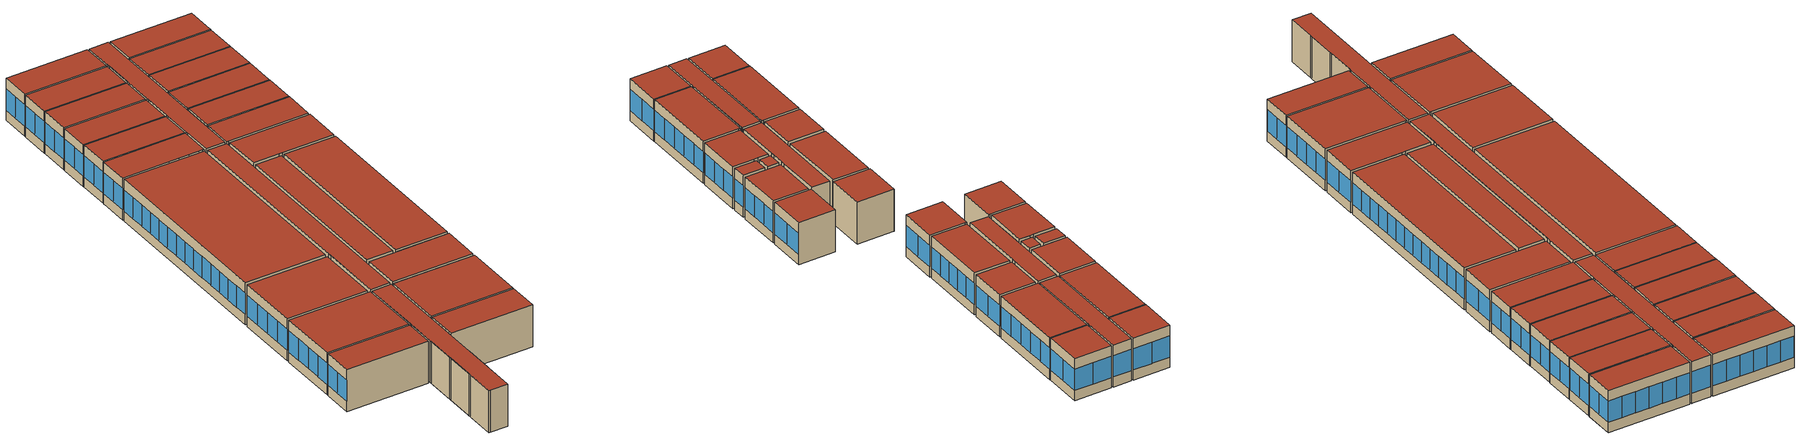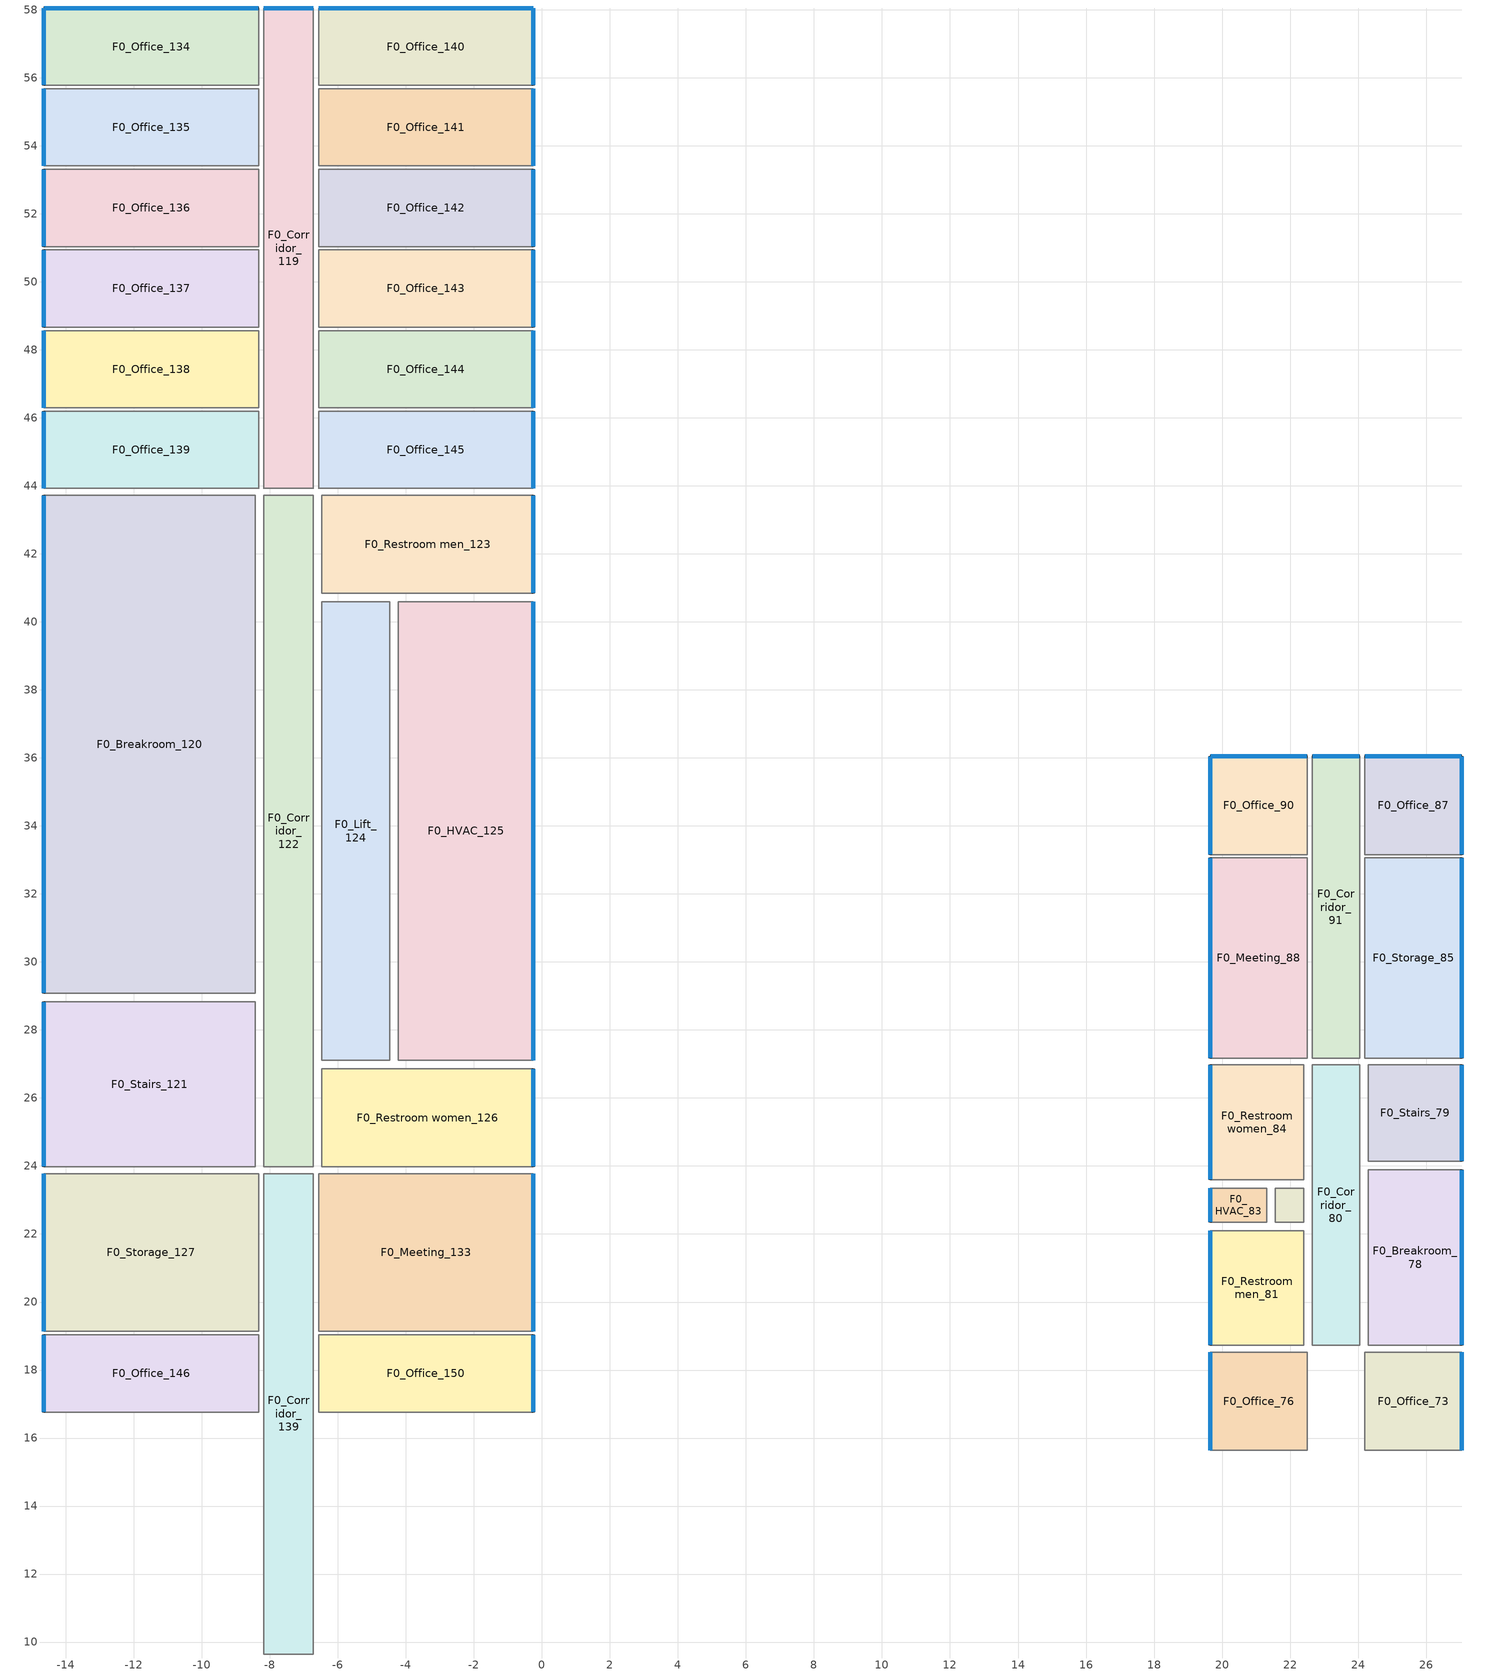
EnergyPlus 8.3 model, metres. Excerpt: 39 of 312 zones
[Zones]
F0_Office_73
 floor to F0_Office_52 (Geschossdecke): 27.05,15.63 24.2,15.63 24.2,18.53 27.05,18.53 z10.72
 wall outside (Aussenwand): 27.05,15.63 27.05,18.53 z10.72:14
 wall to F0_Corridor_77 (BüroTrennwandFlur): 24.2,18.53 24.2,15.63 z10.72:14
 wall adiabatic (BüroTrennwandFlur): 24.3,18.53 24.2,18.53 z10.72:14
 wall to F0_Breakroom_78 (BürotrennwandKern): 27.05,18.53 24.3,18.53 z10.72:14
 wall to F0_Office_72 (Bürotrennwand): 24.2,15.63 27.05,15.63 z10.72:14
 window (WindowConstruction_1001): 27.05,15.64 27.05,17.08 / 27.05,17.09 27.05,18.52 z11.53:13.18
 roof outside (Dach): 27.05,15.63 27.05,18.53 24.2,18.53 24.2,15.63 z14
F0_Office_76
 floor to F0_Office_55 (Geschossdecke): 22.5,15.63 19.65,15.63 19.65,18.53 22.5,18.53 z10.72
 wall outside (Aussenwand): 19.65,18.53 19.65,15.63 z10.72:14
 wall adiabatic (BüroTrennwandFlur): 22.5,18.53 22.4,18.53 z10.72:14
 wall to F0_Restroom men_81 (BürotrennwandKern): 22.4,18.53 19.65,18.53 z10.72:14
 wall to F0_Corridor_77 (BüroTrennwandFlur): 22.5,15.63 22.5,18.53 z10.72:14
 wall to F0_Office_75 (Bürotrennwand): 19.65,15.63 22.5,15.63 z10.72:14
 window (WindowConstruction_1001): 19.65,18.52 19.65,17.09 / 19.65,17.08 19.65,15.64 z11.53:13.18
 roof outside (Dach): 22.5,15.63 22.5,18.53 19.65,18.53 19.65,15.63 z14
F0_Office_87
 floor to F0_Office_66 (Geschossdecke): 27.05,33.16 24.2,33.16 24.2,36.05 27.05,36.05 z10.72
 wall outside (Aussenwand): 27.05,33.16 27.05,36.05 24.2,36.05 z10.72:14
 wall to F0_Corridor_91 (BüroTrennwandFlur): 24.2,36.05 24.2,33.16 z10.72:14
 wall to F0_Storage_85 (Bürotrennwand): 24.2,33.16 27.05,33.16 z10.72:14
 window (WindowConstruction_1001): 27.04,36.05 25.63,36.05 / 25.62,36.05 24.21,36.05 / 27.05,33.17 27.05,34.6 / 27.05,34.61 27.05,36.04 z11.53:13.18
 roof outside (Dach): 27.05,33.16 27.05,36.05 24.2,36.05 24.2,33.16 z14
F0_Office_90
 floor to F0_Office_67 (Geschossdecke): 22.5,33.16 19.65,33.16 19.65,36.05 22.5,36.05 z10.72
 wall outside (Aussenwand): 22.5,36.05 19.65,36.05 19.65,33.16 z10.72:14
 wall to F0_Corridor_91 (BüroTrennwandFlur): 22.5,33.16 22.5,36.05 z10.72:14
 wall to F0_Meeting_88 (Bürotrennwand): 19.65,33.16 22.5,33.16 z10.72:14
 window (WindowConstruction_1001): 19.65,36.04 19.65,34.61 / 19.65,34.6 19.65,33.17 / 22.49,36.05 21.08,36.05 / 21.07,36.05 19.66,36.05 z11.53:13.18
 roof outside (Dach): 22.5,33.16 22.5,36.05 19.65,36.05 19.65,33.16 z14
F0_Corridor_91
 floor to F0_Corridor_68 (Geschossdecke): 24.05,27.17 22.65,27.17 22.65,36.05 24.05,36.05 z10.72
 wall outside (Aussenwand): 24.05,36.05 22.65,36.05 z10.72:14
 wall adiabatic (BüroTrennwandFlur): 22.65,33.16 22.65,33.06 / 24.05,33.06 24.05,33.16 z10.72:14
 wall to F0_Meeting_88 (BüroTrennwandFlur): 22.65,33.06 22.65,27.17 z10.72:14
 wall to F0_Storage_85 (BüroTrennwandFlur): 24.05,27.17 24.05,33.06 z10.72:14
 wall to F0_Corridor_80 (BürotrennwandKern): 22.65,27.17 24.05,27.17 z10.72:14
 window (WindowConstruction_1001): 24.04,36.05 22.66,36.05 z11.53:13.19
 roof outside (Dach): 24.05,27.17 24.05,36.05 22.65,36.05 22.65,27.17 z14
F0_Storage_85
 floor to F0_Storage_62 (Geschossdecke): 27.05,27.17 24.2,27.17 24.2,33.06 27.05,33.06 z10.72
 wall outside (Aussenwand): 27.05,27.17 27.05,33.06 z10.72:14
 wall adiabatic (BüroTrennwandFlur): 24.2,27.17 24.3,27.17 z10.72:14
 wall to F0_Stairs_79 (BürotrennwandKern): 24.3,27.17 27.05,27.17 z10.72:14
 window (WindowConstruction_1001): 27.05,27.18 27.05,28.35 / 27.05,28.36 27.05,29.52 / 27.05,29.53 27.05,30.7 / 27.05,30.71 27.05,31.87 / 27.05,31.88 27.05,33.05 z11.53:13.18
 roof outside (Dach): 27.05,27.17 27.05,33.06 24.2,33.06 24.2,27.17 z14
F0_Meeting_88
 floor to F0_Meeting_65 (Geschossdecke): 22.5,27.17 19.65,27.17 19.65,33.06 22.5,33.06 z10.72
 wall outside (Aussenwand): 19.65,33.06 19.65,27.17 z10.72:14
 wall adiabatic (BüroTrennwandFlur): 22.4,27.17 22.5,27.17 z10.72:14
 wall to F0_Restroom women_84 (BürotrennwandKern): 19.65,27.17 22.4,27.17 z10.72:14
 window (WindowConstruction_1001): 19.65,33.05 19.65,31.88 / 19.65,31.87 19.65,30.71 / 19.65,30.7 19.65,29.53 / 19.65,29.52 19.65,28.36 / 19.65,28.35 19.65,27.18 z11.53:13.18
 roof outside (Dach): 22.5,27.17 22.5,33.06 19.65,33.06 19.65,27.17 z14
F0_Breakroom_78
 floor to F0_Breakroom_55 (Geschossdecke): 27.05,18.73 24.3,18.73 24.3,23.89 27.05,23.89 z10.72
 wall outside (Aussenwand): 27.05,18.73 27.05,23.89 z10.72:14
 wall to F0_Corridor_80 (TreppeKern): 24.3,23.89 24.3,18.73 z10.72:14
 wall to F0_Stairs_79 (TreppeKern): 27.05,23.89 24.3,23.89 z10.72:14
 window (WindowConstruction_1001): 27.05,18.74 27.05,19.76 / 27.05,19.77 27.05,20.79 / 27.05,20.8 27.05,21.82 / 27.05,21.83 27.05,22.85 / 27.05,22.86 27.05,23.88 z11.53:13.18
 roof outside (Dach): 27.05,18.73 27.05,23.89 24.3,23.89 24.3,18.73 z14
F0_Restroom men_81
 floor to F0_Restroom men_58 (Geschossdecke): 22.4,18.73 19.65,18.73 19.65,22.1 22.4,22.1 z10.72
 wall outside (Aussenwand): 19.65,22.1 19.65,18.73 z10.72:14
 wall adiabatic (BüroTrennwandFlur): 21.57,22.1 21.32,22.1 z10.72:14
 wall to F0_Lift_82 (TreppeKern): 22.4,22.1 21.57,22.1 z10.72:14
 wall to F0_HVAC_83 (TreppeKern): 21.32,22.1 19.65,22.1 z10.72:14
 wall to F0_Corridor_80 (TreppeKern): 22.4,18.73 22.4,22.1 z10.72:14
 window (WindowConstruction_1001): 19.65,22.09 19.65,20.98 / 19.65,20.97 19.65,19.86 / 19.65,19.85 19.65,18.74 z11.53:13.18
 roof outside (Dach): 22.4,18.73 22.4,22.1 19.65,22.1 19.65,18.73 z14
F0_Corridor_80
 floor to F0_Corridor_57 (Geschossdecke): 24.05,18.73 22.65,18.73 22.65,26.97 24.05,26.97 z10.72
 wall adiabatic (BüroTrennwandFlur): 22.65,22.35 22.65,22.1 / 22.65,23.6 22.65,23.35 / 24.05,23.89 24.05,24.14 z10.72:14
 wall to F0_Lift_82 (TreppeKern): 22.65,23.35 22.65,22.35 z10.72:14
 wall to F0_Restroom women_84 (TreppeKern): 22.65,26.97 22.65,23.6 z10.72:14
 wall to F0_Stairs_79 (TreppeKern): 24.05,24.14 24.05,26.97 z10.72:14
 wall to F0_Corridor_77 (BürotrennwandKern): 22.65,18.73 24.05,18.73 z10.72:14
 roof outside (Dach): 24.05,18.73 24.05,26.97 22.65,26.97 22.65,18.73 z14
F0_Lift_82
 floor to F0_Lift_59 (Geschossdecke): 22.4,22.35 21.57,22.35 21.57,23.35 22.4,23.35 z10.72
 wall to F0_HVAC_83 (TreppeKern): 21.57,23.35 21.57,22.35 z10.72:14
 wall to F0_Restroom women_84 (TreppeKern): 22.4,23.35 21.57,23.35 z10.72:14
 roof outside (Dach): 22.4,22.35 22.4,23.35 21.57,23.35 21.57,22.35 z14
F0_HVAC_83
 floor to F0_HVAC_60 (Geschossdecke): 21.32,22.35 19.65,22.35 19.65,23.35 21.32,23.35 z10.72
 wall outside (Aussenwand): 19.65,23.35 19.65,22.35 z10.72:14
 wall to F0_Restroom women_84 (TreppeKern): 21.32,23.35 19.65,23.35 z10.72:14
 window (WindowConstruction_1001): 19.65,23.34 19.65,22.36 z11.53:13.2
 roof outside (Dach): 21.32,22.35 21.32,23.35 19.65,23.35 19.65,22.35 z14
F0_Stairs_79
 floor to F0_Stairs_56 (Geschossdecke): 27.05,24.14 24.3,24.14 24.3,26.97 27.05,26.97 z10.72
 wall outside (Aussenwand): 27.05,24.14 27.05,26.97 z10.72:14
 window (WindowConstruction_1001): 27.05,24.15 27.05,25.55 / 27.05,25.56 27.05,26.96 z11.53:13.18
 roof outside (Dach): 27.05,24.14 27.05,26.97 24.3,26.97 24.3,24.14 z14
F0_Restroom women_84
 floor to F0_Restroom women_61 (Geschossdecke): 22.4,23.6 19.65,23.6 19.65,26.97 22.4,26.97 z10.72
 wall outside (Aussenwand): 19.65,26.97 19.65,23.6 z10.72:14
 wall adiabatic (BüroTrennwandFlur): 21.32,23.6 21.57,23.6 z10.72:14
 window (WindowConstruction_1001): 19.65,26.96 19.65,25.85 / 19.65,25.84 19.65,24.73 / 19.65,24.72 19.65,23.61 z11.53:13.18
 roof outside (Dach): 22.4,23.6 22.4,26.97 19.65,26.97 19.65,23.6 z14
F0_Office_134
 floor to F0_Office_114 (Geschossdecke): -8.33,55.78 -14.65,55.78 -14.65,58.05 -8.33,58.05 z10.72
 wall outside (Aussenwand): -8.33,58.05 -14.65,58.05 -14.65,55.78 z10.72:14
 wall to F0_Corridor_119 (BüroTrennwandFlur): -8.33,55.78 -8.33,58.05 z10.72:14
 wall to F0_Office_135 (Bürotrennwand): -14.65,55.78 -8.33,55.78 z10.72:14
 window (WindowConstruction_1001): -14.65,58.04 -14.65,56.92 / -14.65,56.91 -14.65,55.79 / -8.34,58.05 -9.38,58.05 / -9.39,58.05 -10.43,58.05 / -10.44,58.05 -11.49,58.05 / -11.5,58.05 -12.54,58.05 / -12.55,58.05 -13.59,58.05 / -13.6,58.05 -14.64,58.05 z11.53:13.18
 roof outside (Dach): -14.65,58.05 -14.65,55.78 -8.33,55.78 -8.33,58.05 z14
F0_Office_135
 floor to F0_Office_115 (Geschossdecke): -8.33,53.41 -14.65,53.41 -14.65,55.68 -8.33,55.68 z10.72
 wall outside (Aussenwand): -14.65,55.68 -14.65,53.41 z10.72:14
 wall to F0_Corridor_119 (BüroTrennwandFlur): -8.33,53.41 -8.33,55.68 z10.72:14
 wall to F0_Office_136 (Bürotrennwand): -14.65,53.41 -8.33,53.41 z10.72:14
 window (WindowConstruction_1001): -14.65,55.67 -14.65,54.55 / -14.65,54.54 -14.65,53.42 z11.53:13.18
 roof outside (Dach): -14.65,55.68 -14.65,53.41 -8.33,53.41 -8.33,55.68 z14
F0_Office_136
 floor to F0_Office_116 (Geschossdecke): -8.33,51.03 -14.65,51.03 -14.65,53.31 -8.33,53.31 z10.72
 wall outside (Aussenwand): -14.65,53.31 -14.65,51.04 z10.72:14
 wall to F0_Corridor_119 (BüroTrennwandFlur): -8.33,51.03 -8.33,53.31 z10.72:14
 wall to F0_Office_137 (Bürotrennwand): -14.65,51.04 -8.33,51.04 z10.72:14
 window (WindowConstruction_1001): -14.65,53.3 -14.65,52.18 / -14.65,52.17 -14.65,51.05 z11.53:13.18
 roof outside (Dach): -14.65,53.31 -14.65,51.04 -8.33,51.04 -8.33,53.31 z14
F0_Office_137
 floor to F0_Office_117 (Geschossdecke): -8.33,48.66 -14.65,48.66 -14.65,50.94 -8.33,50.94 z10.72
 wall outside (Aussenwand): -14.65,50.94 -14.65,48.66 z10.72:14
 wall to F0_Corridor_119 (BüroTrennwandFlur): -8.33,48.66 -8.33,50.94 z10.72:14
 wall to F0_Office_138 (Bürotrennwand): -14.65,48.66 -8.33,48.66 z10.72:14
 window (WindowConstruction_1001): -14.65,50.93 -14.65,49.8 / -14.65,49.8 -14.65,48.67 z11.53:13.18
 roof outside (Dach): -14.65,50.94 -14.65,48.66 -8.33,48.66 -8.33,50.94 z14
F0_Office_138
 floor to F0_Office_118 (Geschossdecke): -8.33,46.29 -14.65,46.29 -14.65,48.56 -8.33,48.56 z10.72
 wall outside (Aussenwand): -14.65,48.56 -14.65,46.29 z10.72:14
 wall to F0_Corridor_119 (BüroTrennwandFlur): -8.33,46.29 -8.33,48.56 z10.72:14
 wall to F0_Office_139 (Bürotrennwand): -14.65,46.29 -8.33,46.29 z10.72:14
 window (WindowConstruction_1001): -14.65,48.55 -14.65,47.43 / -14.65,47.42 -14.65,46.3 z11.53:13.18
 roof outside (Dach): -14.65,48.56 -14.65,46.29 -8.33,46.29 -8.33,48.56 z14
F0_Office_139
 floor to F0_Office_119 (Geschossdecke): -8.33,43.92 -14.65,43.92 -14.65,46.19 -8.33,46.19 z10.72
 wall outside (Aussenwand): -14.65,46.19 -14.65,43.92 z10.72:14
 wall to F0_Corridor_119 (BüroTrennwandFlur): -8.33,43.92 -8.33,46.19 z10.72:14
 wall adiabatic (BüroTrennwandFlur): -8.43,43.92 -8.33,43.92 z10.72:14
 wall to F0_Breakroom_120 (BürotrennwandKern): -14.65,43.92 -8.43,43.92 z10.72:14
 window (WindowConstruction_1001): -14.65,46.18 -14.65,45.06 / -14.65,45.05 -14.65,43.93 z11.53:13.18
 roof outside (Dach): -14.65,46.19 -14.65,43.92 -8.33,43.92 -8.33,46.19 z14
F0_Office_140
 floor to F0_Office_120 (Geschossdecke): -0.25,55.78 -6.57,55.78 -6.57,58.05 -0.25,58.05 z10.72
 wall outside (Aussenwand): -0.25,55.78 -0.25,58.05 -6.57,58.05 z10.72:14
 wall to F0_Office_141 (Bürotrennwand): -6.57,55.78 -0.25,55.78 z10.72:14
 wall to F0_Corridor_119 (BüroTrennwandFlur): -6.57,58.05 -6.57,55.78 z10.72:14
 window (WindowConstruction_1001): -0.25,55.79 -0.25,56.91 / -0.25,56.92 -0.25,58.04 / -0.26,58.05 -1.3,58.05 / -1.31,58.05 -2.35,58.05 / -2.36,58.05 -3.4,58.05 / -3.41,58.05 -4.46,58.05 / -4.47,58.05 -5.51,58.05 / -5.52,58.05 -6.56,58.05 z11.53:13.18
 roof outside (Dach): -6.57,58.05 -6.57,55.78 -0.25,55.78 -0.25,58.05 z14
F0_Office_141
 floor to F0_Office_121 (Geschossdecke): -0.25,53.41 -6.57,53.41 -6.57,55.68 -0.25,55.68 z10.72
 wall outside (Aussenwand): -0.25,53.41 -0.25,55.68 z10.72:14
 wall to F0_Office_142 (Bürotrennwand): -6.57,53.41 -0.25,53.41 z10.72:14
 wall to F0_Corridor_119 (BüroTrennwandFlur): -6.57,55.68 -6.57,53.41 z10.72:14
 window (WindowConstruction_1001): -0.25,53.42 -0.25,54.54 / -0.25,54.55 -0.25,55.67 z11.53:13.18
 roof outside (Dach): -6.57,55.68 -6.57,53.41 -0.25,53.41 -0.25,55.68 z14
F0_Office_142
 floor to F0_Office_122 (Geschossdecke): -0.25,51.03 -6.57,51.03 -6.57,53.31 -0.25,53.31 z10.72
 wall outside (Aussenwand): -0.25,51.04 -0.25,53.31 z10.72:14
 wall to F0_Office_143 (Bürotrennwand): -6.57,51.04 -0.25,51.04 z10.72:14
 wall to F0_Corridor_119 (BüroTrennwandFlur): -6.57,53.31 -6.57,51.03 z10.72:14
 window (WindowConstruction_1001): -0.25,51.05 -0.25,52.17 / -0.25,52.18 -0.25,53.3 z11.53:13.18
 roof outside (Dach): -6.57,53.31 -6.57,51.04 -0.25,51.04 -0.25,53.31 z14
F0_Office_143
 floor to F0_Office_123 (Geschossdecke): -0.25,48.66 -6.57,48.66 -6.57,50.94 -0.25,50.94 z10.72
 wall outside (Aussenwand): -0.25,48.66 -0.25,50.94 z10.72:14
 wall to F0_Office_144 (Bürotrennwand): -6.57,48.66 -0.25,48.66 z10.72:14
 wall to F0_Corridor_119 (BüroTrennwandFlur): -6.57,50.94 -6.57,48.66 z10.72:14
 window (WindowConstruction_1001): -0.25,48.67 -0.25,49.8 / -0.25,49.8 -0.25,50.93 z11.53:13.18
 roof outside (Dach): -6.57,50.94 -6.57,48.66 -0.25,48.66 -0.25,50.94 z14
F0_Office_144
 floor to F0_Office_124 (Geschossdecke): -0.25,46.29 -6.57,46.29 -6.57,48.56 -0.25,48.56 z10.72
 wall outside (Aussenwand): -0.25,46.29 -0.25,48.56 z10.72:14
 wall to F0_Office_145 (Bürotrennwand): -6.57,46.29 -0.25,46.29 z10.72:14
 wall to F0_Corridor_119 (BüroTrennwandFlur): -6.57,48.56 -6.57,46.29 z10.72:14
 window (WindowConstruction_1001): -0.25,46.3 -0.25,47.42 / -0.25,47.43 -0.25,48.55 z11.53:13.18
 roof outside (Dach): -6.57,48.56 -6.57,46.29 -0.25,46.29 -0.25,48.56 z14
F0_Office_145
 floor to F0_Office_125 (Geschossdecke): -0.25,43.92 -6.57,43.92 -6.57,46.19 -0.25,46.19 z10.72
 wall outside (Aussenwand): -0.25,43.92 -0.25,46.19 z10.72:14
 wall adiabatic (BüroTrennwandFlur): -6.57,43.92 -6.47,43.92 z10.72:14
 wall to F0_Restroom men_123 (BürotrennwandKern): -6.47,43.92 -0.25,43.92 z10.72:14
 wall to F0_Corridor_119 (BüroTrennwandFlur): -6.57,46.19 -6.57,43.92 z10.72:14
 window (WindowConstruction_1001): -0.25,43.93 -0.25,45.05 / -0.25,45.06 -0.25,46.18 z11.53:13.18
 roof outside (Dach): -6.57,46.19 -6.57,43.92 -0.25,43.92 -0.25,46.19 z14
F0_Corridor_119
 floor to F0_Corridor_84 (Geschossdecke): -6.72,43.92 -8.18,43.92 -8.18,58.05 -6.72,58.05 z10.72
 wall outside (Aussenwand): -6.72,58.05 -8.18,58.05 z10.72:14
 wall adiabatic (BüroTrennwandFlur): -6.72,55.68 -6.72,55.78 / -6.72,50.94 -6.72,51.03 / -6.72,46.19 -6.72,46.29 / -6.72,48.56 -6.72,48.66 / -6.72,53.31 -6.72,53.41 / -8.18,55.78 -8.18,55.68 / -8.18,51.03 -8.18,50.94 / -8.18,46.29 -8.18,46.19 / -8.18,48.66 -8.18,48.56 / -8.18,53.41 -8.18,53.31 z10.72:14
 wall to F0_Corridor_122 (BürotrennwandKern): -8.18,43.92 -6.72,43.92 z10.72:14
 window (WindowConstruction_1001): -6.73,58.05 -8.17,58.05 z11.53:13.19
 roof outside (Dach): -8.18,58.05 -8.18,43.92 -6.72,43.92 -6.72,58.05 z14
F0_Office_146
 floor to F0_Office_126 (Geschossdecke): -8.33,16.76 -14.65,16.76 -14.65,19.04 -8.33,19.04 z10.72
 wall outside (Aussenwand): -14.65,19.04 -14.65,16.76 z10.72:14
 wall to F0_Corridor_139 (BüroTrennwandFlur): -8.33,16.76 -8.33,19.04 z10.72:14
 wall to F0_Office_147 (Bürotrennwand): -14.65,16.76 -8.33,16.76 z10.72:14
 wall to F0_Storage_127 (Bürotrennwand): -8.33,19.04 -14.65,19.04 z10.72:14
 window (WindowConstruction_1001): -14.65,19.03 -14.65,17.91 / -14.65,17.89 -14.65,16.77 z11.53:13.18
 roof outside (Dach): -14.65,19.04 -14.65,16.76 -8.33,16.76 -8.33,19.04 z14
F0_Office_150
 floor to F0_Office_130 (Geschossdecke): -0.25,16.76 -6.57,16.76 -6.57,19.04 -0.25,19.04 z10.72
 wall outside (Aussenwand): -0.25,16.76 -0.25,19.04 z10.72:14
 wall to F0_Office_151 (Bürotrennwand): -6.57,16.76 -0.25,16.76 z10.72:14
 wall to F0_Corridor_139 (BüroTrennwandFlur): -6.57,19.04 -6.57,16.76 z10.72:14
 wall to F0_Meeting_133 (Bürotrennwand): -0.25,19.04 -6.57,19.04 z10.72:14
 window (WindowConstruction_1001): -0.25,16.77 -0.25,17.89 / -0.25,17.91 -0.25,19.03 z11.53:13.18
 roof outside (Dach): -6.57,19.04 -6.57,16.76 -0.25,16.76 -0.25,19.04 z14
F0_Corridor_139
 floor to F0_Corridor_104 (Geschossdecke): -6.72,9.65 -8.18,9.65 -8.18,23.78 -6.72,23.78 z10.72
 wall adiabatic (BüroTrennwandFlur): -6.72,19.04 -6.72,19.14 / -6.72,14.29 -6.72,14.39 / -6.72,11.92 -6.72,12.02 / -6.72,16.66 -6.72,16.76 / -8.18,9.65 -8.08,9.65 / -8.18,19.14 -8.18,19.04 / -8.18,14.39 -8.18,14.29 / -8.18,12.02 -8.18,11.92 / -8.18,16.76 -8.18,16.66 z10.72:14
 wall to F0_Office_151 (BüroTrennwandFlur): -6.72,14.39 -6.72,16.66 z10.72:14
 wall to F0_Office_152 (BüroTrennwandFlur): -6.72,12.02 -6.72,14.29 z10.72:14
 wall to F0_Office_153 (BüroTrennwandFlur): -6.72,9.65 -6.72,11.92 z10.72:14
 wall to F0_Meeting_133 (BüroTrennwandFlur): -6.72,19.14 -6.72,23.78 z10.72:14
 wall to F4_OpenSpace_165 (BürotrennwandKern): -8.08,9.65 -6.72,9.65 z10.72:14
 wall to F0_Office_147 (BüroTrennwandFlur): -8.18,16.66 -8.18,14.39 z10.72:14
 wall to F0_Office_148 (BüroTrennwandFlur): -8.18,14.29 -8.18,12.02 z10.72:14
 wall to F0_Office_149 (BüroTrennwandFlur): -8.18,11.92 -8.18,9.65 z10.72:14
 wall to F0_Storage_127 (BüroTrennwandFlur): -8.18,23.78 -8.18,19.14 z10.72:14
 wall to F0_Corridor_122 (BürotrennwandKern): -6.72,23.78 -8.18,23.78 z10.72:14
 roof outside (Dach): -8.18,23.78 -8.18,9.65 -6.72,9.65 -6.72,23.78 z14
F0_Storage_127
 floor to F0_Storage_92 (Geschossdecke): -8.33,19.14 -14.65,19.14 -14.65,23.78 -8.33,23.78 z10.72
 wall outside (Aussenwand): -14.65,23.78 -14.65,19.14 z10.72:14
 wall adiabatic (BüroTrennwandFlur): -8.33,23.78 -8.43,23.78 z10.72:14
 wall to F0_Stairs_121 (BürotrennwandKern): -8.43,23.78 -14.65,23.78 z10.72:14
 window (WindowConstruction_1001): -14.65,23.77 -14.65,22.62 / -14.65,22.61 -14.65,21.46 / -14.65,21.45 -14.65,20.3 / -14.65,20.29 -14.65,19.15 z11.53:13.18
 roof outside (Dach): -14.65,23.78 -14.65,19.14 -8.33,19.14 -8.33,23.78 z14
F0_Meeting_133
 floor to F0_Meeting_98 (Geschossdecke): -0.25,19.14 -6.57,19.14 -6.57,23.78 -0.25,23.78 z10.72
 wall outside (Aussenwand): -0.25,19.14 -0.25,23.78 z10.72:14
 wall adiabatic (BüroTrennwandFlur): -6.47,23.78 -6.57,23.78 z10.72:14
 wall to F0_Restroom women_126 (BürotrennwandKern): -0.25,23.78 -6.47,23.78 z10.72:14
 window (WindowConstruction_1001): -0.25,19.15 -0.25,20.29 / -0.25,20.3 -0.25,21.45 / -0.25,21.46 -0.25,22.61 / -0.25,22.62 -0.25,23.77 z11.53:13.18
 roof outside (Dach): -6.57,23.78 -6.57,19.14 -0.25,19.14 -0.25,23.78 z14
F0_Breakroom_120
 floor to F0_Breakroom_85 (Geschossdecke): -8.43,29.08 -14.65,29.08 -14.65,43.72 -8.43,43.72 z10.72
 wall outside (Aussenwand): -14.65,43.72 -14.65,29.08 z10.72:14
 wall to F0_Corridor_122 (TreppeKern): -8.43,29.08 -8.43,43.72 z10.72:14
 wall to F0_Stairs_121 (TreppeKern): -14.65,29.08 -8.43,29.08 z10.72:14
 window (WindowConstruction_1001): -14.65,43.71 -14.65,42.68 / -14.65,42.67 -14.65,41.63 / -14.65,41.62 -14.65,40.59 / -14.65,40.58 -14.65,39.54 / -14.65,39.53 -14.65,38.49 / -14.65,38.48 -14.65,37.45 / -14.65,37.44 -14.65,36.4 / -14.65,36.39 -14.65,35.36 / -14.65,35.35 -14.65,34.31 / -14.65,34.3 -14.65,33.27 / -14.65,33.26 -14.65,32.22 / -14.65,32.21 -14.65,31.18 / -14.65,31.17 -14.65,30.13 / -14.65,30.12 -14.65,29.09 z11.53:13.18
 roof outside (Dach): -14.65,43.72 -14.65,29.08 -8.43,29.08 -8.43,43.72 z14
F0_Restroom men_123
 floor to F0_Restroom men_88 (Geschossdecke): -0.25,40.85 -6.47,40.85 -6.47,43.72 -0.25,43.72 z10.72
 wall outside (Aussenwand): -0.25,40.85 -0.25,43.72 z10.72:14
 wall adiabatic (BüroTrennwandFlur): -4.48,40.85 -4.23,40.85 z10.72:14
 wall to F0_Lift_124 (TreppeKern): -6.47,40.85 -4.48,40.85 z10.72:14
 wall to F0_HVAC_125 (TreppeKern): -4.23,40.85 -0.25,40.85 z10.72:14
 wall to F0_Corridor_122 (TreppeKern): -6.47,43.72 -6.47,40.85 z10.72:14
 window (WindowConstruction_1001): -0.25,40.86 -0.25,42.28 / -0.25,42.29 -0.25,43.71 z11.53:13.18
 roof outside (Dach): -6.47,43.72 -6.47,40.85 -0.25,40.85 -0.25,43.72 z14
F0_Corridor_122
 floor to F0_Corridor_87 (Geschossdecke): -6.72,23.98 -8.18,23.98 -8.18,43.72 -6.72,43.72 z10.72
 wall adiabatic (BüroTrennwandFlur): -6.72,26.85 -6.72,27.1 / -6.72,40.6 -6.72,40.85 / -8.18,29.08 -8.18,28.83 z10.72:14
 wall to F0_Lift_124 (TreppeKern): -6.72,27.1 -6.72,40.6 z10.72:14
 wall to F0_Restroom women_126 (TreppeKern): -6.72,23.98 -6.72,26.85 z10.72:14
 wall to F0_Stairs_121 (TreppeKern): -8.18,28.83 -8.18,23.98 z10.72:14
 roof outside (Dach): -8.18,43.72 -8.18,23.98 -6.72,23.98 -6.72,43.72 z14
F0_Lift_124
 floor to F0_Lift_89 (Geschossdecke): -4.48,27.1 -6.47,27.1 -6.47,40.6 -4.48,40.6 z10.72
 wall to F0_HVAC_125 (TreppeKern): -4.48,27.1 -4.48,40.6 z10.72:14
 wall to F0_Restroom women_126 (TreppeKern): -6.47,27.1 -4.48,27.1 z10.72:14
 roof outside (Dach): -6.47,40.6 -6.47,27.1 -4.48,27.1 -4.48,40.6 z14
F0_HVAC_125
 floor to F0_HVAC_90 (Geschossdecke): -0.25,27.1 -4.23,27.1 -4.23,40.6 -0.25,40.6 z10.72
 wall outside (Aussenwand): -0.25,27.1 -0.25,40.6 z10.72:14
 wall to F0_Restroom women_126 (TreppeKern): -4.23,27.1 -0.25,27.1 z10.72:14
 window (WindowConstruction_1001): -0.25,27.11 -0.25,28.14 / -0.25,28.15 -0.25,29.18 / -0.25,29.19 -0.25,30.21 / -0.25,30.23 -0.25,31.25 / -0.25,31.26 -0.25,32.29 / -0.25,32.3 -0.25,33.33 / -0.25,33.34 -0.25,34.36 / -0.25,34.37 -0.25,35.4 / -0.25,35.41 -0.25,36.44 / -0.25,36.45 -0.25,37.48 / -0.25,37.48 -0.25,38.51 / -0.25,38.52 -0.25,39.55 / -0.25,39.56 -0.25,40.59 z11.53:13.18
 roof outside (Dach): -4.23,40.6 -4.23,27.1 -0.25,27.1 -0.25,40.6 z14
F0_Stairs_121
 floor to F0_Stairs_86 (Geschossdecke): -8.43,23.98 -14.65,23.98 -14.65,28.83 -8.43,28.83 z10.72
 wall outside (Aussenwand): -14.65,28.83 -14.65,23.98 z10.72:14
 window (WindowConstruction_1001): -14.65,28.82 -14.65,27.62 / -14.65,27.61 -14.65,26.41 / -14.65,26.4 -14.65,25.2 / -14.65,25.19 -14.65,23.99 z11.53:13.18
 roof outside (Dach): -14.65,28.83 -14.65,23.98 -8.43,23.98 -8.43,28.83 z14
F0_Restroom women_126
 floor to F0_Restroom women_91 (Geschossdecke): -0.25,23.98 -6.47,23.98 -6.47,26.85 -0.25,26.85 z10.72
 wall outside (Aussenwand): -0.25,23.98 -0.25,26.85 z10.72:14
 wall adiabatic (BüroTrennwandFlur): -4.23,26.85 -4.48,26.85 z10.72:14
 window (WindowConstruction_1001): -0.25,23.99 -0.25,25.41 / -0.25,25.42 -0.25,26.84 z11.53:13.18
 roof outside (Dach): -6.47,26.85 -6.47,23.98 -0.25,23.98 -0.25,26.85 z14
[WindowMaterial:SimpleGlazingSystem]
WindowMat: 1.3, 0.5, 0.8
[Material]
Beton: MediumSmooth, 0.1, 2.3, 2000, 840, 0.9, 0.6, 0.6
Dämmung: MediumSmooth, 0.2, 0.035, 35, 150, 0.9, 0.6, 0.6
Estrich: MediumSmooth, 0.06, 1.4, 1500, 840, 0.9, 0.6, 0.6
Dämmung_1: MediumSmooth, 0.04, 0.035, 35, 150, 0.9, 0.6, 0.6
Beton_1: MediumSmooth, 0.2, 2.3, 2000, 840, 0.9, 0.6, 0.6
Dämmung_2: MediumSmooth, 0.1, 0.035, 35, 150, 0.9, 0.6, 0.6
Gipskartonplatte: MediumSmooth, 0.0125, 0.7, 700, 840, 0.9, 0.6, 0.6
Dämmung_3: MediumSmooth, 0.125, 0.035, 35, 150, 0.9, 0.6, 0.6
Dämmung_4: MediumSmooth, 0.075, 0.035, 35, 150, 0.9, 0.6, 0.6
Beton_2: MediumSmooth, 0.25, 2.3, 2000, 840, 0.9, 0.6, 0.6
[Construction]
Aussenwand: Dämmung, Beton
Geschossdecke: Beton_1, Dämmung_1, Estrich
Dach: Beton_1, Dämmung_2
BüroTrennwandFlur: Gipskartonplatte, Dämmung_3, Gipskartonplatte
Bürotrennwand: Gipskartonplatte, Dämmung_4, Gipskartonplatte
BürotrennwandKern: Beton_1
TreppeKern: Beton_2
WindowConstruction_1001: WindowMat
[Zone]
F0_Office_73; F0_Office_76; F0_Office_90: 0, 0, 0, 0, 1, 1, 3, 4.67961e-310, 8.2422, , , Yes
F0_Office_87: 0, 0, 0, 0, 1, 1, 3, 4.67961e-310, 8.24362, , , Yes
F0_Corridor_91: 0, 0, 0, 0, 1, 1, 3, 4.67961e-310, 12.4264, , , Yes
F0_Storage_85; F0_Meeting_88: 0, 0, 0, 0, 1, 1, 3, 4.67961e-310, 16.7694, , , Yes
F0_Breakroom_78: 0, 0, 0, 0, 1, 1, 3, 4.67961e-310, 14.201, , , Yes
F0_Restroom men_81: 0, 0, 0, 0, 1, 1, 3, 4.67961e-310, 9.27575, , , Yes
F0_Corridor_80: 0, 0, 0, 0, 1, 1, 3, 4.67961e-310, 11.5458, , , Yes
F0_Lift_82: 0, 0, 0, 0, 1, 1, 3, 4.67961e-310, 0.833, , , Yes
F0_HVAC_83: 0, 0, 0, 0, 1, 1, 3, 4.67961e-310, 1.667, , , Yes
F0_Stairs_79: 0, 0, 0, 0, 1, 1, 3, 4.67961e-310, 7.79075, , , Yes
F0_Restroom women_84: 0, 0, 0, 0, 1, 1, 3, 4.67961e-310, 9.2785, , , Yes
F0_Office_134; F0_Office_140: 0, 0, 0, 0, 1, 1, 3, 4.67961e-310, 14.3534, , , Yes
F0_Office_135; F0_Office_137; F0_Office_139; F0_Office_146: 0, 0, 0, 0, 1, 1, 3, 4.67961e-310, 14.3459, , , Yes
F0_Office_136; F0_Office_138: 0, 0, 0, 0, 1, 1, 3, 4.67961e-310, 14.3522, , , Yes
F0_Office_141; F0_Office_143; F0_Office_145; F0_Office_150: 0, 0, 0, 0, 1, 1, 3, 4.67961e-310, 14.3482, , , Yes
F0_Office_142; F0_Office_144: 0, 0, 0, 0, 1, 1, 3, 4.67961e-310, 14.3545, , , Yes
F0_Corridor_119: 0, 0, 0, 0, 1, 1, 3, 4.67961e-310, 20.699, , , Yes
F0_Corridor_139: 0, 0, 0, 0, 1, 1, 3, 4.67961e-310, 20.6975, , , Yes
F0_Storage_127: 0, 0, 0, 0, 1, 1, 3, 4.67961e-310, 29.3298, , , Yes
F0_Meeting_133: 0, 0, 0, 0, 1, 1, 3, 4.67961e-310, 29.3345, , , Yes
F0_Breakroom_120: 0, 0, 0, 0, 1, 1, 3, 4.67961e-310, 91.048, , , Yes
F0_Restroom men_123: 0, 0, 0, 0, 1, 1, 3, 4.67961e-310, 17.8768, , , Yes
F0_Corridor_122: 0, 0, 0, 0, 1, 1, 3, 4.67961e-310, 28.9235, , , Yes
F0_Lift_124: 0, 0, 0, 0, 1, 1, 3, 4.67961e-310, 26.8376, , , Yes
F0_HVAC_125: 0, 0, 0, 0, 1, 1, 3, 4.67961e-310, 53.6886, , , Yes
F0_Stairs_121: 0, 0, 0, 0, 1, 1, 3, 4.67961e-310, 30.14, , , Yes
F0_Restroom women_126: 0, 0, 0, 0, 1, 1, 3, 4.67961e-310, 17.8767, , , Yes
